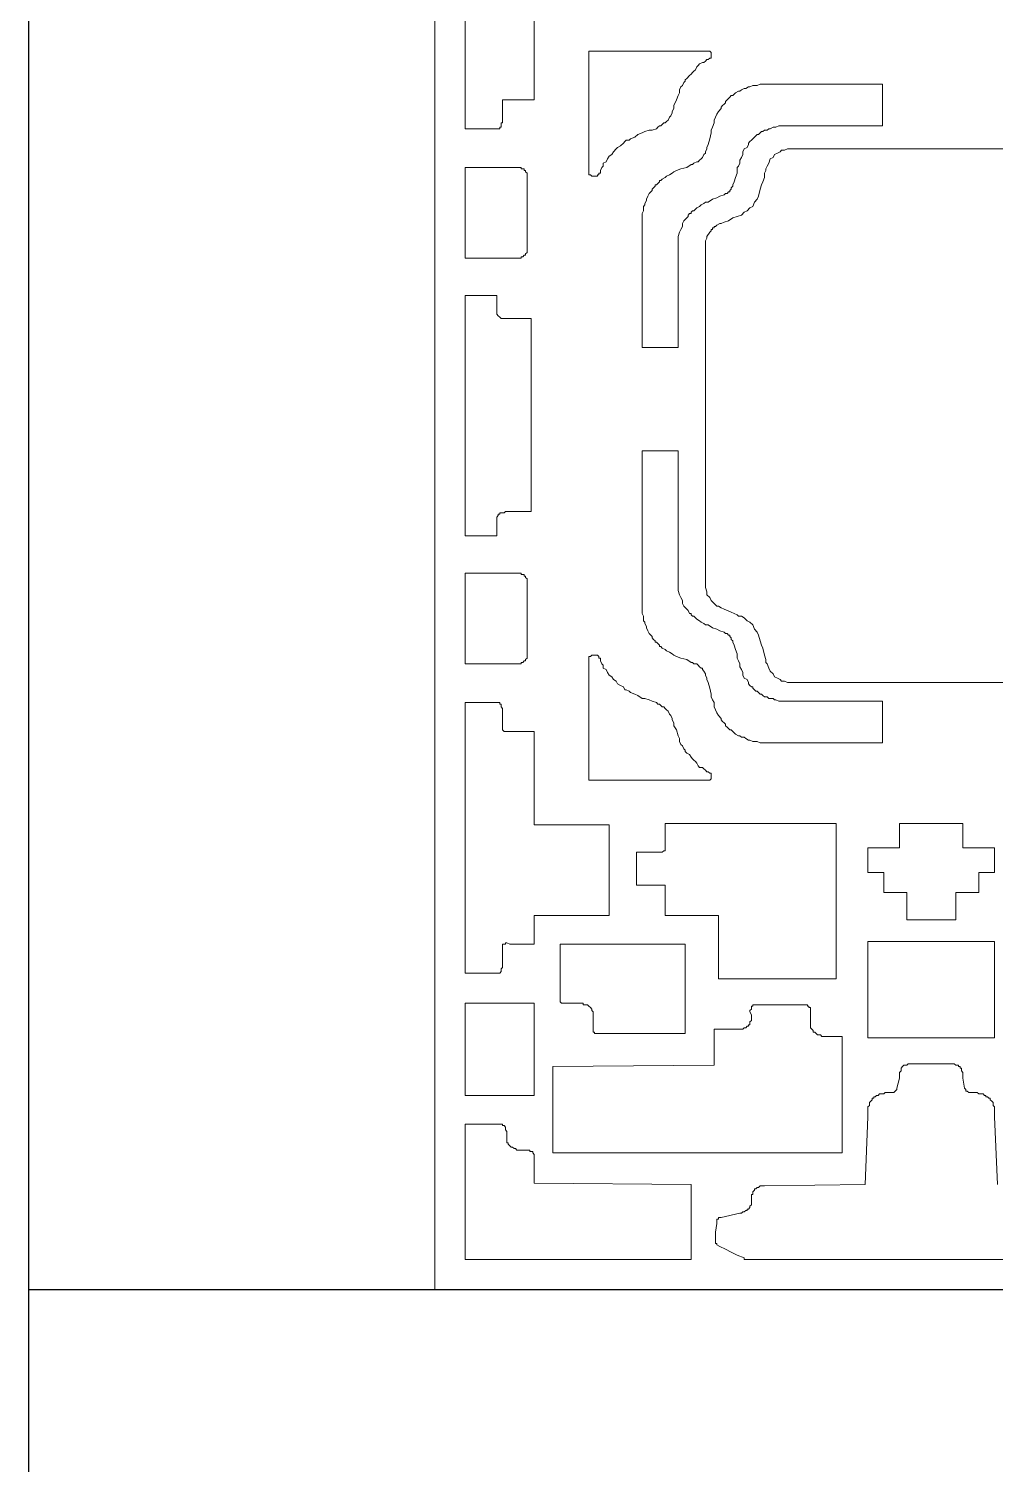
# Model space of a CAD drawing. Extents: x -66030 to 95157, y -13132 to 45879.
# Drawn here: x -66009 to -63385, y 23948 to 27846 of the extents above; entities that cross this region are included whole.
import ezdxf

# ---------------------------------------------------------------- set-up
doc = ezdxf.new("R2010")
doc.units = 0
doc.header["$LTSCALE"] = 100
doc.header["$MEASUREMENT"] = 0
doc.layers.get('0').update_dxf_attribs({"linetype": 'CONTINUOUS'})
doc.layers.add('3', color=11, linetype='CONTINUOUS')

msp = doc.modelspace()

# ---------------------------------------------------------------- linework, layer by layer
at = {"lineweight": 0}
for points in [[(-64906.4, 29168.3), (-62219.1, 29168.3), (-62219.1, 24422.6), (-64906.4, 24422.6), (-64906.4, 29168.3)], [(-64488.4, 27785.6), (-64297, 27785.6), (-64199.4, 27785.6), (-64164.2, 27785.6), (-64160.3, 27785.6), (-64160.3, 27785.6), (-64160.3, 27785.6), (-64156.4, 27781.7), (-64156.4, 27781.7), (-64156.4, 27777.8), (-64156.4, 27777.8), (-64156.4, 27773.9), (-64156.4, 27770), (-64156.4, 27770), (-64156.4, 27766.1), (-64160.3, 27766.1), (-64164.2, 27762.2), (-64168.1, 27762.2), (-64172, 27758.3), (-64175.9, 27754.4), (-64179.8, 27754.4), (-64187.7, 27750.5), (-64191.6, 27746.6), (-64195.5, 27742.6), (-64199.4, 27734.8), (-64203.3, 27730.9), (-64207.2, 27727), (-64211.1, 27723.1), (-64215, 27719.2), (-64222.8, 27711.4), (-64226.7, 27707.5), (-64226.7, 27703.6), (-64230.6, 27699.7), (-64234.5, 27691.9), (-64238.4, 27688), (-64242.3, 27680.2), (-64242.3, 27672.3), (-64246.2, 27664.5), (-64250.2, 27652.8), (-64258, 27637.2), (-64258, 27629.4), (-64261.9, 27621.6), (-64261.9, 27617.7), (-64265.8, 27609.8), (-64269.7, 27605.9), (-64273.6, 27598.1), (-64277.5, 27594.2), (-64281.4, 27590.3), (-64285.3, 27590.3), (-64289.2, 27586.4), (-64293.1, 27582.5), (-64297, 27582.5), (-64300.9, 27578.6), (-64304.8, 27574.7), (-64316.6, 27570.8), (-64324.4, 27570.8), (-64336.1, 27566.9), (-64343.9, 27563), (-64355.6, 27559.1), (-64363.4, 27551.3), (-64375.1, 27547.3), (-64379.1, 27543.4), (-64386.9, 27543.4), (-64390.8, 27539.5), (-64394.7, 27535.6), (-64402.5, 27527.8), (-64410.3, 27523.9), (-64414.2, 27520), (-64422, 27512.2), (-64425.9, 27504.4), (-64433.7, 27500.5), (-64437.6, 27492.7), (-64441.5, 27484.9), (-64449.4, 27480.9), (-64449.4, 27473.1), (-64453.3, 27469.2), (-64457.2, 27461.4), (-64457.2, 27461.4), (-64457.2, 27457.5), (-64457.2, 27457.5), (-64457.2, 27453.6), (-64461.1, 27453.6), (-64461.1, 27449.7), (-64461.1, 27449.7), (-64461.1, 27449.7), (-64465, 27449.7), (-64465, 27445.8), (-64468.9, 27445.8), (-64468.9, 27445.8), (-64472.8, 27445.8), (-64476.7, 27445.8), (-64476.7, 27445.8), (-64480.6, 27445.8), (-64480.6, 27445.8), (-64484.5, 27449.7), (-64488.4, 27449.7), (-64488.4, 27449.7), (-64488.4, 27785.6)], [(-64343.9, 26981), (-64246.2, 26981), (-64246.2, 27273.9), (-64246.2, 27281.7), (-64242.3, 27293.5), (-64238.4, 27301.3), (-64234.5, 27309.1), (-64234.5, 27316.9), (-64230.6, 27324.7), (-64222.8, 27332.5), (-64218.9, 27336.4), (-64218.9, 27340.3), (-64215, 27344.2), (-64211.1, 27344.2), (-64211.1, 27348.1), (-64207.2, 27352), (-64203.3, 27352), (-64199.4, 27356), (-64195.5, 27359.9), (-64187.7, 27363.8), (-64183.8, 27367.7), (-64175.9, 27371.6), (-64172, 27375.5), (-64164.2, 27375.5), (-64152.5, 27383.3), (-64140.8, 27387.2), (-64133, 27391.1), (-64121.3, 27395), (-64117.4, 27398.9), (-64113.4, 27398.9), (-64109.5, 27402.8), (-64105.6, 27402.8), (-64105.6, 27406.7), (-64105.6, 27406.7), (-64101.7, 27410.6), (-64101.7, 27414.5), (-64097.8, 27418.5), (-64097.8, 27422.4), (-64093.9, 27430.2), (-64090, 27441.9), (-64086.1, 27453.6), (-64086.1, 27469.2), (-64082.2, 27473.1), (-64078.3, 27480.9), (-64078.3, 27488.8), (-64074.4, 27496.6), (-64070.5, 27504.4), (-64070.5, 27512.2), (-64066.6, 27520), (-64058.8, 27523.9), (-64054.9, 27531.7), (-64054.9, 27535.6), (-64051, 27539.5), (-64047, 27543.4), (-64043.1, 27547.3), (-64043.1, 27547.3), (-64039.2, 27551.3), (-64035.3, 27555.2), (-64031.4, 27559.1), (-64027.5, 27559.1), (-64023.6, 27563), (-64019.7, 27566.9), (-64015.8, 27566.9), (-64011.9, 27570.8), (-64004.1, 27570.8), (-64000.2, 27574.7), (-63996.3, 27574.7), (-63988.5, 27578.6), (-63984.5, 27578.6), (-63980.6, 27578.6), (-63972.8, 27582.5), (-63965, 27582.5), (-63961.1, 27582.5), (-63953.3, 27582.5), (-63945.5, 27582.5), (-63937.7, 27582.5), (-63929.9, 27582.5), (-63691.6, 27582.5), (-63691.6, 27695.8), (-63984.5, 27695.8), (-63992.4, 27695.8), (-64000.2, 27695.8), (-64008, 27695.8), (-64015.8, 27695.8), (-64023.6, 27695.8), (-64031.4, 27691.9), (-64035.3, 27691.9), (-64043.1, 27691.9), (-64051, 27688), (-64054.9, 27688), (-64062.7, 27684.1), (-64066.6, 27684.1), (-64074.4, 27680.2), (-64078.3, 27676.2), (-64082.2, 27676.2), (-64090, 27672.3), (-64093.9, 27668.4), (-64097.8, 27664.5), (-64101.7, 27664.5), (-64105.6, 27660.6), (-64109.5, 27656.7), (-64113.4, 27652.8), (-64117.4, 27648.9), (-64117.4, 27645), (-64121.3, 27641.1), (-64125.2, 27637.2), (-64129.1, 27633.3), (-64129.1, 27629.4), (-64136.9, 27621.6), (-64140.8, 27613.7), (-64144.7, 27605.9), (-64148.6, 27598.1), (-64148.6, 27590.3), (-64152.5, 27578.6), (-64156.4, 27570.8), (-64156.4, 27563), (-64160.3, 27547.3), (-64164.2, 27531.7), (-64168.1, 27523.9), (-64168.1, 27520), (-64172, 27512.2), (-64172, 27508.3), (-64175.9, 27504.4), (-64179.8, 27496.6), (-64179.8, 27496.6), (-64179.8, 27496.6), (-64183.8, 27492.7), (-64183.8, 27492.7), (-64187.7, 27488.8), (-64187.7, 27488.8), (-64191.6, 27484.9), (-64195.5, 27484.9), (-64203.3, 27480.9), (-64207.2, 27477), (-64211.1, 27477), (-64222.8, 27469.2), (-64238.4, 27465.3), (-64250.2, 27461.4), (-64258, 27457.5), (-64261.9, 27453.6), (-64269.7, 27449.7), (-64277.5, 27445.8), (-64281.4, 27441.9), (-64289.2, 27438), (-64293.1, 27434.1), (-64297, 27434.1), (-64297, 27430.2), (-64300.9, 27426.3), (-64304.8, 27422.4), (-64308.7, 27422.4), (-64308.7, 27418.5), (-64312.6, 27414.5), (-64316.6, 27410.6), (-64316.6, 27406.7), (-64320.5, 27402.8), (-64324.4, 27398.9), (-64328.3, 27391.1), (-64332.2, 27383.3), (-64332.2, 27379.4), (-64336.1, 27371.6), (-64336.1, 27367.7), (-64340, 27363.8), (-64340, 27356), (-64340, 27352), (-64343.9, 27344.2), (-64343.9, 27340.3), (-64343.9, 26981)], [(-64824.3, 27223.2), (-64824.3, 27469.2), (-64679.8, 27469.2), (-64679.8, 27469.2), (-64675.9, 27469.2), (-64672, 27469.2), (-64672, 27465.3), (-64668.1, 27465.3), (-64668.1, 27465.3), (-64664.2, 27465.3), (-64664.2, 27461.4), (-64660.3, 27461.4), (-64660.3, 27457.5), (-64660.3, 27457.5), (-64656.4, 27453.6), (-64656.4, 27453.6), (-64656.4, 27449.7), (-64656.4, 27449.7), (-64656.4, 27445.8), (-64656.4, 27246.6), (-64656.4, 27246.6), (-64656.4, 27242.7), (-64656.4, 27238.8), (-64656.4, 27238.8), (-64660.3, 27234.9), (-64660.3, 27234.9), (-64660.3, 27231), (-64664.2, 27231), (-64664.2, 27231), (-64668.1, 27227.1), (-64668.1, 27227.1), (-64672, 27227.1), (-64672, 27223.2), (-64675.9, 27223.2), (-64679.8, 27223.2), (-64679.8, 27223.2), (-64824.3, 27223.2)], [(-64824.3, 26469.3), (-64824.3, 27121.6), (-64738.4, 27121.6), (-64738.4, 27121.6), (-64738.4, 27121.6), (-64738.4, 27121.6), (-64738.4, 27117.7), (-64738.4, 27117.7), (-64738.4, 27117.7), (-64738.4, 27117.7), (-64738.4, 27117.7), (-64738.4, 27117.7), (-64738.4, 27117.7), (-64738.4, 27113.8), (-64738.4, 27113.8), (-64738.4, 27113.8), (-64738.4, 27113.8), (-64738.4, 27113.8), (-64738.4, 27113.8), (-64738.4, 27113.8), (-64738.4, 27113.8), (-64738.4, 27109.9), (-64738.4, 27109.9), (-64738.4, 27109.9), (-64738.4, 27109.9), (-64738.4, 27109.9), (-64738.4, 27109.9), (-64738.4, 27106), (-64738.4, 27106), (-64738.4, 27106), (-64738.4, 27106), (-64738.4, 27106), (-64738.4, 27106), (-64738.4, 27106), (-64738.4, 27106), (-64738.4, 27102.1), (-64738.4, 27102.1), (-64738.4, 27102.1), (-64738.4, 27102.1), (-64738.4, 27102.1), (-64738.4, 27102.1), (-64738.4, 27102.1), (-64738.4, 27098.2), (-64738.4, 27098.2), (-64738.4, 27098.2), (-64738.4, 27098.2), (-64738.4, 27098.2), (-64738.4, 27098.2), (-64738.4, 27098.2), (-64738.4, 27098.2), (-64738.4, 27094.3), (-64738.4, 27094.3), (-64738.4, 27094.3), (-64738.4, 27094.3), (-64738.4, 27094.3), (-64738.4, 27094.3), (-64738.4, 27094.3), (-64738.4, 27090.3), (-64738.4, 27090.3), (-64738.4, 27090.3), (-64738.4, 27090.3), (-64738.4, 27090.3), (-64738.4, 27090.3), (-64738.4, 27090.3), (-64738.4, 27086.4), (-64738.4, 27086.4), (-64738.4, 27086.4), (-64738.4, 27086.4), (-64738.4, 27086.4), (-64738.4, 27086.4), (-64738.4, 27086.4), (-64738.4, 27086.4), (-64738.4, 27082.5), (-64738.4, 27082.5), (-64738.4, 27082.5), (-64738.4, 27082.5), (-64738.4, 27078.6), (-64738.4, 27074.7), (-64738.4, 27070.8), (-64734.5, 27066.9), (-64734.5, 27066.9), (-64730.6, 27063), (-64730.6, 27063), (-64726.7, 27059.1), (-64726.7, 27059.1), (-64726.7, 27059.1), (-64726.7, 27059.1), (-64726.7, 27059.1), (-64726.7, 27059.1), (-64722.8, 27059.1), (-64718.9, 27059.1), (-64718.9, 27059.1), (-64715, 27059.1), (-64644.7, 27059.1), (-64644.7, 26543.5), (-64644.7, 26535.7), (-64715, 26535.7), (-64715, 26535.7), (-64718.9, 26531.8), (-64722.8, 26531.8), (-64722.8, 26531.8), (-64726.7, 26531.8), (-64730.6, 26531.8), (-64730.6, 26527.9), (-64734.5, 26527.9), (-64734.5, 26524), (-64734.5, 26524), (-64738.4, 26520.1), (-64738.4, 26520.1), (-64738.4, 26516.2), (-64738.4, 26512.3), (-64738.4, 26508.4), (-64738.4, 26508.4), (-64738.4, 26469.3), (-64824.3, 26469.3)], [(-64246.2, 26699.8), (-64343.9, 26699.8), (-64343.9, 26492.7), (-64343.9, 26488.8), (-64343.9, 26484.9), (-64343.9, 26481), (-64343.9, 26402.9), (-64343.9, 26262.3), (-64343.9, 26258.4), (-64340, 26250.6), (-64340, 26246.7), (-64340, 26238.8), (-64336.1, 26234.9), (-64336.1, 26231), (-64332.2, 26223.2), (-64332.2, 26219.3), (-64328.3, 26211.5), (-64324.4, 26203.7), (-64320.5, 26199.8), (-64316.6, 26195.9), (-64316.6, 26192), (-64312.6, 26188.1), (-64308.7, 26184.2), (-64308.7, 26180.3), (-64304.8, 26180.3), (-64300.9, 26176.4), (-64297, 26172.4), (-64297, 26168.5), (-64293.1, 26168.5), (-64289.2, 26164.6), (-64281.4, 26160.7), (-64277.5, 26156.8), (-64269.7, 26152.9), (-64261.9, 26149), (-64258, 26145.1), (-64250.2, 26141.2), (-64238.4, 26137.3), (-64222.8, 26133.4), (-64211.1, 26125.6), (-64207.2, 26125.6), (-64203.3, 26121.7), (-64195.5, 26121.7), (-64191.6, 26117.8), (-64187.7, 26113.9), (-64187.7, 26113.9), (-64183.8, 26110), (-64183.8, 26110), (-64179.8, 26110), (-64179.8, 26106), (-64179.8, 26106), (-64175.9, 26102.1), (-64172, 26094.3), (-64172, 26090.4), (-64168.1, 26082.6), (-64168.1, 26078.7), (-64164.2, 26070.9), (-64160.3, 26055.3), (-64156.4, 26039.6), (-64156.4, 26031.8), (-64152.5, 26024), (-64148.6, 26016.2), (-64148.6, 26004.5), (-64144.7, 25996.7), (-64140.8, 25988.9), (-64136.9, 25981.1), (-64129.1, 25973.2), (-64129.1, 25969.3), (-64125.2, 25965.4), (-64121.3, 25961.5), (-64117.4, 25957.6), (-64117.4, 25953.7), (-64113.4, 25949.8), (-64109.5, 25945.9), (-64105.6, 25942), (-64101.7, 25942), (-64097.8, 25938.1), (-64093.9, 25934.2), (-64090, 25930.3), (-64082.2, 25926.4), (-64078.3, 25926.4), (-64074.4, 25922.5), (-64066.6, 25922.5), (-64062.7, 25918.6), (-64054.9, 25914.7), (-64051, 25914.7), (-64043.1, 25910.7), (-64035.3, 25910.7), (-64031.4, 25910.7), (-64023.6, 25906.8), (-64015.8, 25906.8), (-64008, 25906.8), (-64000.2, 25906.8), (-63992.4, 25906.8), (-63984.5, 25906.8), (-63691.6, 25906.8), (-63691.6, 26020.1), (-63929.9, 26020.1), (-63937.7, 26020.1), (-63945.5, 26020.1), (-63953.3, 26020.1), (-63961.1, 26020.1), (-63965, 26020.1), (-63972.8, 26020.1), (-63980.6, 26024), (-63984.5, 26024), (-63988.5, 26027.9), (-63996.3, 26027.9), (-64000.2, 26027.9), (-64004.1, 26031.8), (-64011.9, 26031.8), (-64015.8, 26035.7), (-64019.7, 26039.6), (-64023.6, 26039.6), (-64027.5, 26043.6), (-64031.4, 26047.5), (-64035.3, 26047.5), (-64039.2, 26051.4), (-64043.1, 26055.3), (-64043.1, 26059.2), (-64047, 26059.2), (-64051, 26063.1), (-64054.9, 26067), (-64054.9, 26070.9), (-64058.8, 26078.7), (-64066.6, 26082.6), (-64070.5, 26090.4), (-64070.5, 26098.2), (-64074.4, 26106), (-64078.3, 26113.9), (-64078.3, 26121.7), (-64082.2, 26129.5), (-64086.1, 26137.3), (-64086.1, 26149), (-64090, 26160.7), (-64093.9, 26172.4), (-64097.8, 26180.3), (-64097.8, 26184.2), (-64101.7, 26188.1), (-64101.7, 26192), (-64105.6, 26195.9), (-64105.6, 26195.9), (-64105.6, 26199.8), (-64109.5, 26199.8), (-64113.4, 26203.7), (-64117.4, 26203.7), (-64121.3, 26207.6), (-64133, 26211.5), (-64140.8, 26215.4), (-64152.5, 26219.3), (-64164.2, 26227.1), (-64172, 26227.1), (-64175.9, 26231), (-64183.8, 26234.9), (-64187.7, 26238.8), (-64195.5, 26242.8), (-64199.4, 26246.7), (-64203.3, 26250.6), (-64207.2, 26250.6), (-64211.1, 26254.5), (-64211.1, 26258.4), (-64215, 26258.4), (-64218.9, 26266.2), (-64222.8, 26270.1), (-64230.6, 26277.9), (-64234.5, 26285.7), (-64234.5, 26293.5), (-64238.4, 26301.3), (-64242.3, 26309.2), (-64246.2, 26320.9), (-64246.2, 26332.6), (-64246.2, 26453.7), (-64246.2, 26520.1), (-64246.2, 26524), (-64246.2, 26527.9), (-64246.2, 26531.8), (-64246.2, 26699.8)], [(-64824.3, 26121.7), (-64824.3, 26367.7), (-64679.8, 26367.7), (-64679.8, 26367.7), (-64675.9, 26367.7), (-64672, 26367.7), (-64672, 26363.8), (-64668.1, 26363.8), (-64668.1, 26363.8), (-64664.2, 26363.8), (-64664.2, 26359.9), (-64660.3, 26359.9), (-64660.3, 26356), (-64660.3, 26356), (-64656.4, 26352.1), (-64656.4, 26352.1), (-64656.4, 26348.2), (-64656.4, 26348.2), (-64656.4, 26344.3), (-64656.4, 26145.1), (-64656.4, 26145.1), (-64656.4, 26141.2), (-64656.4, 26137.3), (-64656.4, 26137.3), (-64660.3, 26133.4), (-64660.3, 26133.4), (-64660.3, 26129.5), (-64664.2, 26129.5), (-64664.2, 26129.5), (-64668.1, 26125.6), (-64668.1, 26125.6), (-64672, 26125.6), (-64672, 26121.7), (-64675.9, 26121.7), (-64679.8, 26121.7), (-64679.8, 26121.7), (-64824.3, 26121.7)], [(-64488.4, 25805.3), (-64297, 25805.3), (-64199.4, 25805.3), (-64164.2, 25805.3), (-64160.3, 25805.3), (-64160.3, 25805.3), (-64160.3, 25805.3), (-64156.4, 25809.2), (-64156.4, 25809.2), (-64156.4, 25813.1), (-64156.4, 25813.1), (-64156.4, 25817), (-64156.4, 25820.9), (-64156.4, 25824.8), (-64156.4, 25824.8), (-64160.3, 25824.8), (-64164.2, 25828.7), (-64168.1, 25828.7), (-64172, 25832.6), (-64175.9, 25836.5), (-64179.8, 25840.4), (-64187.7, 25840.4), (-64191.6, 25844.3), (-64195.5, 25852.2), (-64199.4, 25856.1), (-64203.3, 25860), (-64207.2, 25863.9), (-64211.1, 25867.8), (-64215, 25875.6), (-64222.8, 25879.5), (-64226.7, 25883.4), (-64226.7, 25887.3), (-64230.6, 25891.2), (-64234.5, 25899), (-64238.4, 25902.9), (-64242.3, 25910.7), (-64242.3, 25918.6), (-64246.2, 25926.4), (-64250.2, 25942), (-64258, 25953.7), (-64258, 25961.5), (-64261.9, 25969.3), (-64261.9, 25973.2), (-64265.8, 25981.1), (-64269.7, 25985), (-64273.6, 25992.8), (-64277.5, 25996.7), (-64281.4, 26000.6), (-64285.3, 26004.5), (-64289.2, 26004.5), (-64293.1, 26008.4), (-64297, 26012.3), (-64300.9, 26012.3), (-64304.8, 26016.2), (-64316.6, 26020.1), (-64324.4, 26024), (-64336.1, 26027.9), (-64343.9, 26027.9), (-64355.6, 26035.7), (-64363.4, 26039.6), (-64375.1, 26043.6), (-64379.1, 26047.5), (-64386.9, 26051.4), (-64390.8, 26051.4), (-64394.7, 26059.2), (-64402.5, 26063.1), (-64410.3, 26067), (-64414.2, 26074.8), (-64422, 26078.7), (-64425.9, 26086.5), (-64433.7, 26090.4), (-64437.6, 26098.2), (-64441.5, 26106), (-64449.4, 26110), (-64449.4, 26117.8), (-64453.3, 26121.7), (-64457.2, 26129.5), (-64457.2, 26129.5), (-64457.2, 26133.4), (-64457.2, 26137.3), (-64457.2, 26137.3), (-64461.1, 26137.3), (-64461.1, 26141.2), (-64461.1, 26141.2), (-64461.1, 26141.2), (-64465, 26145.1), (-64465, 26145.1), (-64468.9, 26145.1), (-64468.9, 26145.1), (-64472.8, 26145.1), (-64476.7, 26145.1), (-64476.7, 26145.1), (-64480.6, 26145.1), (-64480.6, 26145.1), (-64484.5, 26141.2), (-64488.4, 26141.2), (-64488.4, 26141.2), (-64488.4, 25805.3)], [(-64824.3, 25281.9), (-64824.3, 26016.2), (-64738.4, 26016.2), (-64734.5, 26016.2), (-64734.5, 26016.2), (-64730.6, 26016.2), (-64730.6, 26016.2), (-64730.6, 26012.3), (-64726.7, 26012.3), (-64726.7, 26012.3), (-64726.7, 26008.4), (-64726.7, 26008.4), (-64726.7, 26004.5), (-64726.7, 26004.5), (-64722.8, 26000.6), (-64722.8, 25996.7), (-64722.8, 25992.8), (-64722.8, 25985), (-64722.8, 25985), (-64722.8, 25957.6), (-64722.8, 25949.8), (-64722.8, 25945.9), (-64722.8, 25945.9), (-64722.8, 25942), (-64722.8, 25942), (-64722.8, 25942), (-64718.9, 25938.1), (-64718.9, 25938.1), (-64715, 25938.1), (-64715, 25938.1), (-64711.1, 25938.1), (-64711.1, 25938.1), (-64703.2, 25938.1), (-64636.8, 25938.1), (-64636.8, 25938.1), (-64636.8, 25875.6), (-64636.8, 25684.2), (-64433.7, 25684.2), (-64433.7, 25438.1), (-64636.8, 25438.1), (-64636.8, 25360), (-64703.2, 25360), (-64711.1, 25363.9), (-64711.1, 25363.9), (-64715, 25363.9), (-64715, 25360), (-64718.9, 25360), (-64718.9, 25360), (-64722.8, 25360), (-64722.8, 25360), (-64722.8, 25356.1), (-64722.8, 25356.1), (-64722.8, 25356.1), (-64722.8, 25348.3), (-64722.8, 25344.4), (-64722.8, 25309.2), (-64722.8, 25305.3), (-64722.8, 25301.4), (-64722.8, 25297.5), (-64726.7, 25293.6), (-64726.7, 25289.7), (-64726.7, 25289.7), (-64726.7, 25285.8), (-64726.7, 25285.8), (-64726.7, 25285.8), (-64730.6, 25281.9), (-64730.6, 25281.9), (-64730.6, 25281.9), (-64734.5, 25281.9), (-64734.5, 25281.9), (-64738.4, 25281.9), (-64824.3, 25281.9)], [(-63816.6, 25266.3), (-64136.9, 25266.3), (-64136.9, 25438.1), (-64281.4, 25438.1), (-64281.4, 25520.2), (-64359.5, 25520.2), (-64359.5, 25610), (-64312.6, 25610), (-64300.9, 25610), (-64297, 25610), (-64293.1, 25610), (-64289.2, 25610), (-64285.3, 25613.9), (-64285.3, 25613.9), (-64285.3, 25613.9), (-64281.4, 25613.9), (-64281.4, 25613.9), (-64281.4, 25617.8), (-64281.4, 25621.7), (-64281.4, 25625.6), (-64281.4, 25629.5), (-64281.4, 25637.3), (-64281.4, 25653), (-64281.4, 25688.1), (-64136.9, 25688.1), (-63816.6, 25688.1), (-63816.6, 25266.3)], [(-63386.9, 25555.3), (-63386.9, 25621.7), (-63472.9, 25621.7), (-63472.9, 25688.1), (-63644.7, 25688.1), (-63644.7, 25621.7), (-63730.7, 25621.7), (-63730.7, 25555.3), (-63687.7, 25555.3), (-63687.7, 25500.6), (-63625.2, 25500.6), (-63625.2, 25426.4), (-63492.4, 25426.4), (-63492.4, 25500.6), (-63429.9, 25500.6), (-63429.9, 25555.3), (-63386.9, 25555.3)], [(-64461.1, 25117.8), (-64226.7, 25117.8), (-64226.7, 25360), (-64566.5, 25360), (-64566.5, 25215.5), (-64566.5, 25207.7), (-64566.5, 25203.8), (-64566.5, 25203.8), (-64562.6, 25199.9), (-64562.6, 25199.9), (-64562.6, 25199.9), (-64562.6, 25199.9), (-64562.6, 25199.9), (-64558.7, 25199.9), (-64550.9, 25199.9), (-64547, 25199.9), (-64535.3, 25199.9), (-64527.5, 25199.9), (-64519.7, 25199.9), (-64507.9, 25199.9), (-64504, 25199.9), (-64504, 25196), (-64500.1, 25196), (-64496.2, 25196), (-64492.3, 25196), (-64488.4, 25192), (-64488.4, 25192), (-64484.5, 25188.1), (-64484.5, 25188.1), (-64480.6, 25184.2), (-64480.6, 25184.2), (-64480.6, 25180.3), (-64476.7, 25176.4), (-64476.7, 25172.5), (-64476.7, 25168.6), (-64476.7, 25168.6), (-64476.7, 25160.8), (-64476.7, 25153), (-64476.7, 25145.2), (-64476.7, 25137.4), (-64476.7, 25129.6), (-64476.7, 25125.6), (-64476.7, 25125.6), (-64476.7, 25121.7), (-64472.8, 25121.7), (-64472.8, 25121.7), (-64472.8, 25121.7), (-64472.8, 25117.8), (-64468.9, 25117.8), (-64468.9, 25117.8), (-64465, 25117.8), (-64461.1, 25117.8)], [(-63730.7, 25106.1), (-63386.9, 25106.1), (-63386.9, 25367.8), (-63730.7, 25367.8), (-63730.7, 25106.1)], [(-64824.3, 24949.9), (-64824.3, 25199.9), (-64636.8, 25199.9), (-64636.8, 24949.9), (-64824.3, 24949.9)], [(-63801, 24793.6), (-64586.1, 24793.6), (-64586.1, 25028), (-64148.6, 25031.9), (-64148.6, 25129.6), (-64140.8, 25129.6), (-64136.9, 25129.6), (-64125.2, 25129.6), (-64113.4, 25129.6), (-64101.7, 25129.6), (-64097.8, 25129.6), (-64090, 25129.6), (-64086.1, 25129.6), (-64082.2, 25129.6), (-64074.4, 25129.6), (-64070.5, 25129.6), (-64066.6, 25133.5), (-64062.7, 25133.5), (-64058.8, 25137.4), (-64058.8, 25137.4), (-64054.9, 25137.4), (-64054.9, 25137.4), (-64054.9, 25141.3), (-64051, 25141.3), (-64051, 25145.2), (-64051, 25149.1), (-64047, 25153), (-64047, 25153), (-64047, 25156.9), (-64047, 25160.8), (-64047, 25168.6), (-64051, 25176.4), (-64051, 25180.3), (-64051, 25180.3), (-64047, 25184.2), (-64047, 25188.1), (-64047, 25188.1), (-64047, 25192), (-64047, 25192), (-64043.1, 25192), (-64043.1, 25192), (-64043.1, 25192), (-64043.1, 25196), (-64039.2, 25196), (-64039.2, 25196), (-64035.3, 25196), (-63902.5, 25196), (-63898.6, 25196), (-63898.6, 25196), (-63894.7, 25196), (-63894.7, 25196), (-63894.7, 25192), (-63890.8, 25192), (-63890.8, 25192), (-63890.8, 25188.1), (-63886.9, 25188.1), (-63886.9, 25188.1), (-63886.9, 25184.2), (-63886.9, 25180.3), (-63886.9, 25176.4), (-63886.9, 25172.5), (-63886.9, 25164.7), (-63886.9, 25156.9), (-63886.9, 25149.1), (-63886.9, 25145.2), (-63886.9, 25141.3), (-63886.9, 25137.4), (-63886.9, 25133.5), (-63886.9, 25133.5), (-63883, 25129.6), (-63883, 25129.6), (-63879.1, 25125.6), (-63879.1, 25121.7), (-63875.2, 25121.7), (-63871.3, 25117.8), (-63871.3, 25117.8), (-63867.4, 25113.9), (-63863.5, 25113.9), (-63859.6, 25113.9), (-63855.7, 25110), (-63851.7, 25110), (-63847.8, 25110), (-63801, 25110), (-63801, 24793.6)], [(-64211.1, 24504.6), (-64824.3, 24504.6), (-64824.3, 24871.8), (-64734.5, 24871.8), (-64730.6, 24871.8), (-64726.7, 24871.8), (-64722.8, 24871.8), (-64722.8, 24867.9), (-64718.9, 24867.9), (-64718.9, 24867.9), (-64718.9, 24867.9), (-64715, 24863.9), (-64715, 24863.9), (-64715, 24860), (-64715, 24856.1), (-64711.1, 24852.2), (-64711.1, 24848.3), (-64711.1, 24840.5), (-64711.1, 24832.7), (-64711.1, 24828.8), (-64711.1, 24824.9), (-64711.1, 24824.9), (-64711.1, 24821), (-64707.2, 24821), (-64707.2, 24817.1), (-64707.2, 24817.1), (-64703.2, 24813.2), (-64703.2, 24813.2), (-64699.3, 24809.3), (-64699.3, 24809.3), (-64695.4, 24809.3), (-64691.5, 24805.4), (-64687.6, 24805.4), (-64683.7, 24801.5), (-64679.8, 24801.5), (-64672, 24801.5), (-64668.1, 24801.5), (-64664.2, 24801.5), (-64660.3, 24801.5), (-64652.5, 24801.5), (-64648.6, 24801.5), (-64648.6, 24797.5), (-64644.7, 24797.5), (-64644.7, 24797.5), (-64640.8, 24797.5), (-64640.8, 24793.6), (-64640.8, 24793.6), (-64636.8, 24789.7), (-64636.8, 24785.8), (-64636.8, 24785.8), (-64636.8, 24781.9), (-64636.8, 24711.6), (-64211.1, 24707.7), (-64211.1, 24504.6)]]:
    msp.add_lwpolyline(points, close=True, dxfattribs=at)
for points in [[(-64636.8, 27906.7), (-64636.8, 27715.3), (-64636.8, 27652.8), (-64636.8, 27652.8), (-64703.2, 27652.8), (-64711.1, 27652.8), (-64711.1, 27652.8), (-64715, 27652.8), (-64715, 27652.8), (-64718.9, 27652.8), (-64718.9, 27652.8), (-64722.8, 27652.8), (-64722.8, 27648.9), (-64722.8, 27648.9), (-64722.8, 27648.9), (-64722.8, 27645), (-64722.8, 27641.1), (-64722.8, 27637.2), (-64722.8, 27605.9), (-64722.8, 27605.9), (-64722.8, 27598.1), (-64722.8, 27594.2), (-64722.8, 27590.3), (-64726.7, 27590.3), (-64726.7, 27586.4), (-64726.7, 27582.5), (-64726.7, 27582.5), (-64726.7, 27578.6), (-64726.7, 27578.6), (-64730.6, 27578.6), (-64730.6, 27574.7), (-64730.6, 27574.7), (-64734.5, 27574.7), (-64734.5, 27574.7), (-64738.4, 27574.7), (-64824.3, 27574.7), (-64824.3, 27574.7), (-64824.3, 28309)], [(-63144.8, 26070.9), (-63918.1, 26070.9), (-63929.9, 26070.9), (-63941.6, 26070.9), (-63949.4, 26070.9), (-63957.2, 26074.8), (-63965, 26074.8), (-63968.9, 26078.7), (-63976.7, 26082.6), (-63984.5, 26086.5), (-63988.5, 26094.3), (-63996.3, 26102.1), (-64000.2, 26110), (-64004.1, 26121.7), (-64008, 26125.6), (-64008, 26133.4), (-64011.9, 26145.1), (-64015.8, 26164.6), (-64019.7, 26172.4), (-64023.6, 26184.2), (-64027.5, 26199.8), (-64031.4, 26207.6), (-64039.2, 26215.4), (-64043.1, 26227.1), (-64051, 26234.9), (-64058.8, 26238.8), (-64066.6, 26246.7), (-64074.4, 26250.6), (-64082.2, 26250.6), (-64086.1, 26254.5), (-64093.9, 26258.4), (-64101.7, 26262.3), (-64121.3, 26270.1), (-64129.1, 26274), (-64136.9, 26277.9), (-64140.8, 26277.9), (-64140.8, 26277.9), (-64144.7, 26281.8), (-64148.6, 26285.7), (-64152.5, 26289.6), (-64156.4, 26293.5), (-64160.3, 26301.3), (-64168.1, 26309.2), (-64168.1, 26317), (-64172, 26328.7), (-64172, 27262.2), (-64172, 27270), (-64168.1, 27277.8), (-64168.1, 27281.7), (-64160.3, 27293.5), (-64160.3, 27293.5), (-64156.4, 27297.4), (-64156.4, 27301.3), (-64152.5, 27301.3), (-64152.5, 27305.2), (-64148.6, 27305.2), (-64148.6, 27309.1), (-64144.7, 27309.1), (-64140.8, 27313), (-64133, 27316.9), (-64129.1, 27316.9), (-64121.3, 27320.8), (-64109.5, 27324.7), (-64097.8, 27332.5), (-64086.1, 27336.4), (-64074.4, 27340.3), (-64066.6, 27348.1), (-64058.8, 27352), (-64051, 27359.9), (-64043.1, 27363.8), (-64039.2, 27375.5), (-64031.4, 27383.3), (-64027.5, 27391.1), (-64023.6, 27410.6), (-64019.7, 27422.4), (-64015.8, 27430.2), (-64011.9, 27441.9), (-64011.9, 27453.6), (-64008, 27461.4), (-64008, 27465.3), (-64004.1, 27473.1), (-64000.2, 27480.9), (-63996.3, 27492.7), (-63988.5, 27496.6), (-63984.5, 27504.4), (-63976.7, 27508.3), (-63968.9, 27512.2), (-63965, 27516.1), (-63957.2, 27516.1), (-63949.4, 27520), (-63941.6, 27520), (-63929.9, 27520), (-63918.1, 27520), (-63144.8, 27520)], [(-63054.9, 24504.6), (-64066.6, 24504.6), (-64066.6, 24508.5), (-64086.1, 24516.3), (-64101.7, 24524.1), (-64117.4, 24531.9), (-64133, 24539.8), (-64140.8, 24543.7), (-64140.8, 24543.7), (-64140.8, 24543.7), (-64140.8, 24543.7), (-64140.8, 24547.6), (-64144.7, 24547.6), (-64144.7, 24555.4), (-64144.7, 24567.1), (-64144.7, 24578.8), (-64140.8, 24602.2), (-64140.8, 24606.2), (-64140.8, 24610.1), (-64140.8, 24610.1), (-64140.8, 24614), (-64140.8, 24614), (-64136.9, 24614), (-64136.9, 24617.9), (-64136.9, 24617.9), (-64133, 24617.9), (-64129.1, 24617.9), (-64078.3, 24629.6), (-64074.4, 24629.6), (-64070.5, 24633.5), (-64066.6, 24633.5), (-64062.7, 24637.4), (-64058.8, 24637.4), (-64058.8, 24641.3), (-64054.9, 24641.3), (-64051, 24645.2), (-64051, 24649.1), (-64051, 24649.1), (-64047, 24653), (-64047, 24656.9), (-64047, 24660.8), (-64047, 24664.7), (-64047, 24668.7), (-64047, 24672.6), (-64047, 24672.6), (-64047, 24676.5), (-64047, 24680.4), (-64043.1, 24680.4), (-64043.1, 24684.3), (-64043.1, 24688.2), (-64043.1, 24688.2), (-64039.2, 24692.1), (-64039.2, 24696), (-64035.3, 24696), (-64031.4, 24699.9), (-64027.5, 24699.9), (-64023.6, 24703.8), (-64019.7, 24703.8), (-64015.8, 24703.8), (-64011.9, 24703.8), (-63738.5, 24707.7), (-63730.7, 24891.3), (-63730.7, 24895.2), (-63730.7, 24899.1), (-63730.7, 24903), (-63730.7, 24906.9), (-63730.7, 24910.8), (-63730.7, 24918.6), (-63726.8, 24922.5), (-63726.8, 24926.4), (-63726.8, 24930.3), (-63722.8, 24934.3), (-63722.8, 24934.3), (-63718.9, 24938.2), (-63718.9, 24942.1), (-63715, 24942.1), (-63715, 24946), (-63711.1, 24946), (-63707.2, 24949.9), (-63703.3, 24949.9), (-63699.4, 24953.8), (-63695.5, 24953.8), (-63687.7, 24953.8), (-63683.8, 24957.7), (-63679.9, 24957.7), (-63672.1, 24957.7), (-63664.3, 24957.7), (-63660.4, 24957.7), (-63660.4, 24957.7), (-63656.4, 24961.6), (-63656.4, 24961.6), (-63656.4, 24961.6), (-63656.4, 24961.6), (-63652.5, 24965.5), (-63652.5, 24965.5), (-63652.5, 24969.4), (-63644.7, 24996.8), (-63644.7, 25000.7), (-63644.7, 25008.5), (-63644.7, 25012.4), (-63640.8, 25016.3), (-63640.8, 25020.2), (-63640.8, 25024.1), (-63640.8, 25024.1), (-63636.9, 25028), (-63636.9, 25028), (-63633, 25031.9), (-63633, 25031.9), (-63633, 25031.9), (-63629.1, 25031.9), (-63625.2, 25031.9), (-63621.3, 25035.8), (-63613.5, 25035.8), (-63605.7, 25035.8), (-63594, 25035.8), (-63582.2, 25035.8), (-63570.5, 25035.8), (-63558.8, 25035.8), (-63547.1, 25035.8), (-63535.4, 25035.8), (-63523.6, 25035.8), (-63515.8, 25035.8), (-63504.1, 25035.8), (-63496.3, 25035.8), (-63492.4, 25031.9), (-63488.5, 25031.9), (-63488.5, 25031.9), (-63484.6, 25031.9), (-63484.6, 25031.9), (-63484.6, 25028), (-63480.7, 25028), (-63480.7, 25024.1), (-63476.8, 25024.1), (-63476.8, 25020.2), (-63476.8, 25016.3), (-63472.9, 25012.4), (-63472.9, 25008.5), (-63472.9, 25000.7), (-63472.9, 24996.8), (-63469, 24969.4), (-63465.1, 24965.5), (-63465.1, 24965.5), (-63465.1, 24961.6), (-63461.1, 24961.6), (-63461.1, 24961.6), (-63461.1, 24961.6), (-63457.2, 24957.7), (-63457.2, 24957.7), (-63453.3, 24957.7), (-63445.5, 24957.7), (-63441.6, 24957.7), (-63433.8, 24957.7), (-63429.9, 24953.8), (-63426, 24953.8), (-63418.2, 24953.8), (-63414.3, 24949.9), (-63410.4, 24949.9), (-63410.4, 24946), (-63406.5, 24946), (-63402.6, 24942.1), (-63398.7, 24942.1), (-63398.7, 24938.2), (-63394.7, 24934.3), (-63394.7, 24934.3), (-63390.8, 24930.3), (-63390.8, 24926.4), (-63390.8, 24922.5), (-63386.9, 24918.6), (-63386.9, 24910.8), (-63386.9, 24906.9), (-63386.9, 24903), (-63386.9, 24899.1), (-63386.9, 24895.2), (-63386.9, 24891.3), (-63379.1, 24707.7)]]:
    msp.add_lwpolyline(points, dxfattribs=at)
at = {"layer": '3'}
msp.add_line((-66009.4, 24422.6), (95156.9, 24422.6), dxfattribs=at)
at = {"layer": '3', "color": 2}
msp.add_lwpolyline([(95156.9, -13132.3), (-66009.4, -13132.3), (-66009.4, 45878.9), (95156.9, 45878.9)], close=True, dxfattribs=at)

doc.saveas('drawing.dxf')
